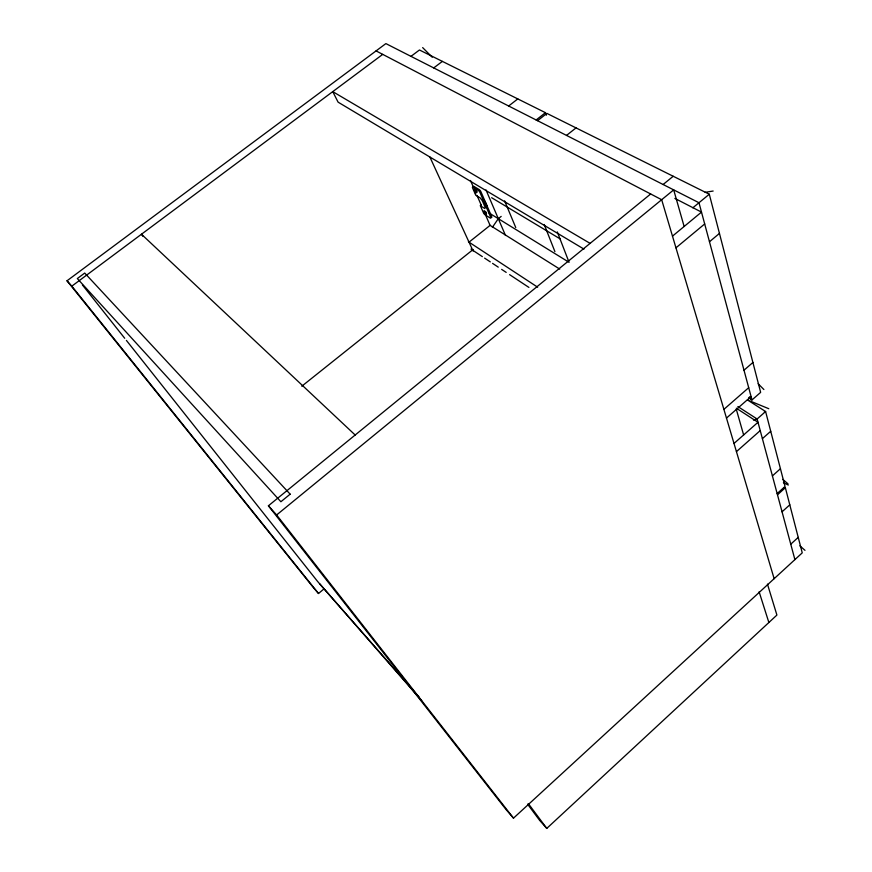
<?xml version="1.0" encoding="UTF-8"?>
<svg xmlns="http://www.w3.org/2000/svg" width="872" height="872" viewBox="0 0 872 872"><rect width="100%" height="100%" fill="white"/><g stroke="black" fill="none" stroke-linecap="round" stroke-linejoin="round"><path stroke-width="1.31" d="M492.386 227.298L498.315 218.687L501.182 216.409M527.571 804.169L539.594 820.312L546.777 828.4L776.908 615.065L767.458 584.131M650.665 193.976L268.413 505.782L506.218 809.75L513.499 818.143L802.24 552.87L785.356 487.699L784.113 487.873M790.762 544.193L798.229 537.37M782.053 511.82L789.792 504.812M777.159 493.574L785.04 486.467L765.605 411.519L747.413 399.921L768.788 408.717M777.486 494.795L785.356 487.699M772.407 475.916L780.429 468.711M762.401 438.66L770.728 431.269M734.006 443.445L757.997 422.277L736.306 408.205M736.437 451.631L760.231 430.594M723.891 409.36L748.699 387.691M726.474 418.08L751.075 396.542M744.001 370.219L752.907 362.48M537.555 120.696L546.886 113.393L709.296 194.227L760.646 392.356L751.991 399.943L698.984 202.74L385.882 43.6L67.013 280.795L313.582 587.815L318.52 593.505L323.719 589.134M709.47 241.762L719.455 233.413M675.953 247.833L704.685 223.951M672.486 236.138L701.502 212.103L674.863 198.402M709.296 194.227L692.826 207.809M268.413 505.782L276.631 514.96L673.685 189.878L684.139 226.491M663.102 184.504L673.206 176.264M301.777 386.231L473.213 249.447M469.016 242.154L490.097 225.379L485.737 215.406M566.517 135.411L576.032 127.901M480.374 205.759L484.908 208.55L485.181 207.318L482.271 200.636L480.341 198.042L475.785 195.274L472.613 188.025A1.951 0.6 53.1 0 1 473.071 187.229L478.194 190.314A1.951 0.61 53.1 0 1 479.927 192.44L490.718 217.302A1.918 0.589 52.6 0 1 490.238 218.033L485.159 214.883A1.908 0.578 52.7 0 1 483.47 212.812L480.374 205.759L481.333 205.007M536.138 119.976L545.458 112.684L546.373 115.202M508.659 106.003L517.805 98.918M433.722 67.918L442.377 61.389M410.974 56.353L419.465 49.987L545.458 112.684M67.013 280.795L71.82 286.158L382.721 54.38M764.33 411.9L765.605 411.519L757.114 419.007L753.463 420.064M705.154 192.32L713.154 191.033M783.405 482.685L788.299 485.039M376.061 50.903L661.674 199.71L774.14 578.681M590.093 243.375L332.744 91.625L338.096 102.155L583.978 249.109M491.645 197.715L559.988 238.797M489.181 213.051L569.067 262.319L557.306 231.898M489.443 224.965L559.737 269.088M748.579 397.774L751.991 399.943L749.462 396.836M737.865 406.559L757.114 419.007L794.904 559.606M468.384 241.74L537.653 287.182M471 249.109L482.347 256.619M484.625 258.123L490.304 261.883M492.571 263.377L498.25 267.137M501.651 269.394L506.196 272.391M509.608 274.647L528.901 287.411M782.827 479.393L787.983 483.818M799.875 545.839L804.987 550.341M476.559 190.663L475.85 189.715M486.118 212.594L485.366 211.493M355.166 435.008L141.46 234.241L143.019 236.421M758.128 383.745L763.883 389.522M422.648 47.6L432.25 57.247M415.377 692.913L317.582 581.428L126.396 340.407M417.165 694.94L418.963 697.001M421.688 700.685L319.512 583.63M71.82 286.158L318.52 593.505M82.415 284.948L124.707 338.271M276.631 514.96L513.499 818.143M528.476 803.788L546.777 828.4M429.885 157.015L473.082 250.994M470.477 180.493L473.202 186.728M477.017 195.459L481.377 205.432M474.968 191.927L475.829 193.911M485.987 189.911L505.52 235.505M504.615 200.876L515.755 227.548M544.215 224.496L554.919 251.627M759.12 591.794L768.875 622.521M736.35 409.437L743.631 434.954M485.126 203.1A11.238 3.455 52.9 0 1 486.707 207.231M483.655 199.514A11.238 3.455 52.9 0 1 487.285 207.885M491.318 217.357A1.908 0.589 52.6 0 0 491.666 216.55L480.897 191.677A1.951 0.61 53.1 0 0 479.164 189.551L474.03 186.466A1.951 0.6 53.1 0 0 473.507 187.088M486.347 213.237A1.908 0.589 52.7 0 1 485.388 213.585A1.908 0.589 52.7 0 1 484.069 211.079A1.908 0.589 52.7 0 1 486.064 212.714M476.864 191.513A1.951 0.6 53.1 0 1 475.676 191.546A1.951 0.6 53.1 0 1 474.488 189.071A1.951 0.6 53.1 0 1 476.483 190.739M475.066 189.867L476.286 191.36L475.066 189.867M484.658 211.831L485.857 213.302L484.658 211.831M290.158 494.162L280.893 501.738L77.336 278.55L84.715 273.056L290.158 494.162M483.938 212.07A1.908 0.589 52.7 0 0 486.096 214.305A1.908 0.589 52.7 0 0 485.028 211.863A1.908 0.589 52.7 0 0 483.938 212.07M474.335 190.14A1.951 0.6 53.1 0 0 476.526 192.396A1.951 0.6 53.1 0 0 475.436 189.878A1.951 0.6 53.1 0 0 474.335 190.14"/></g></svg>
